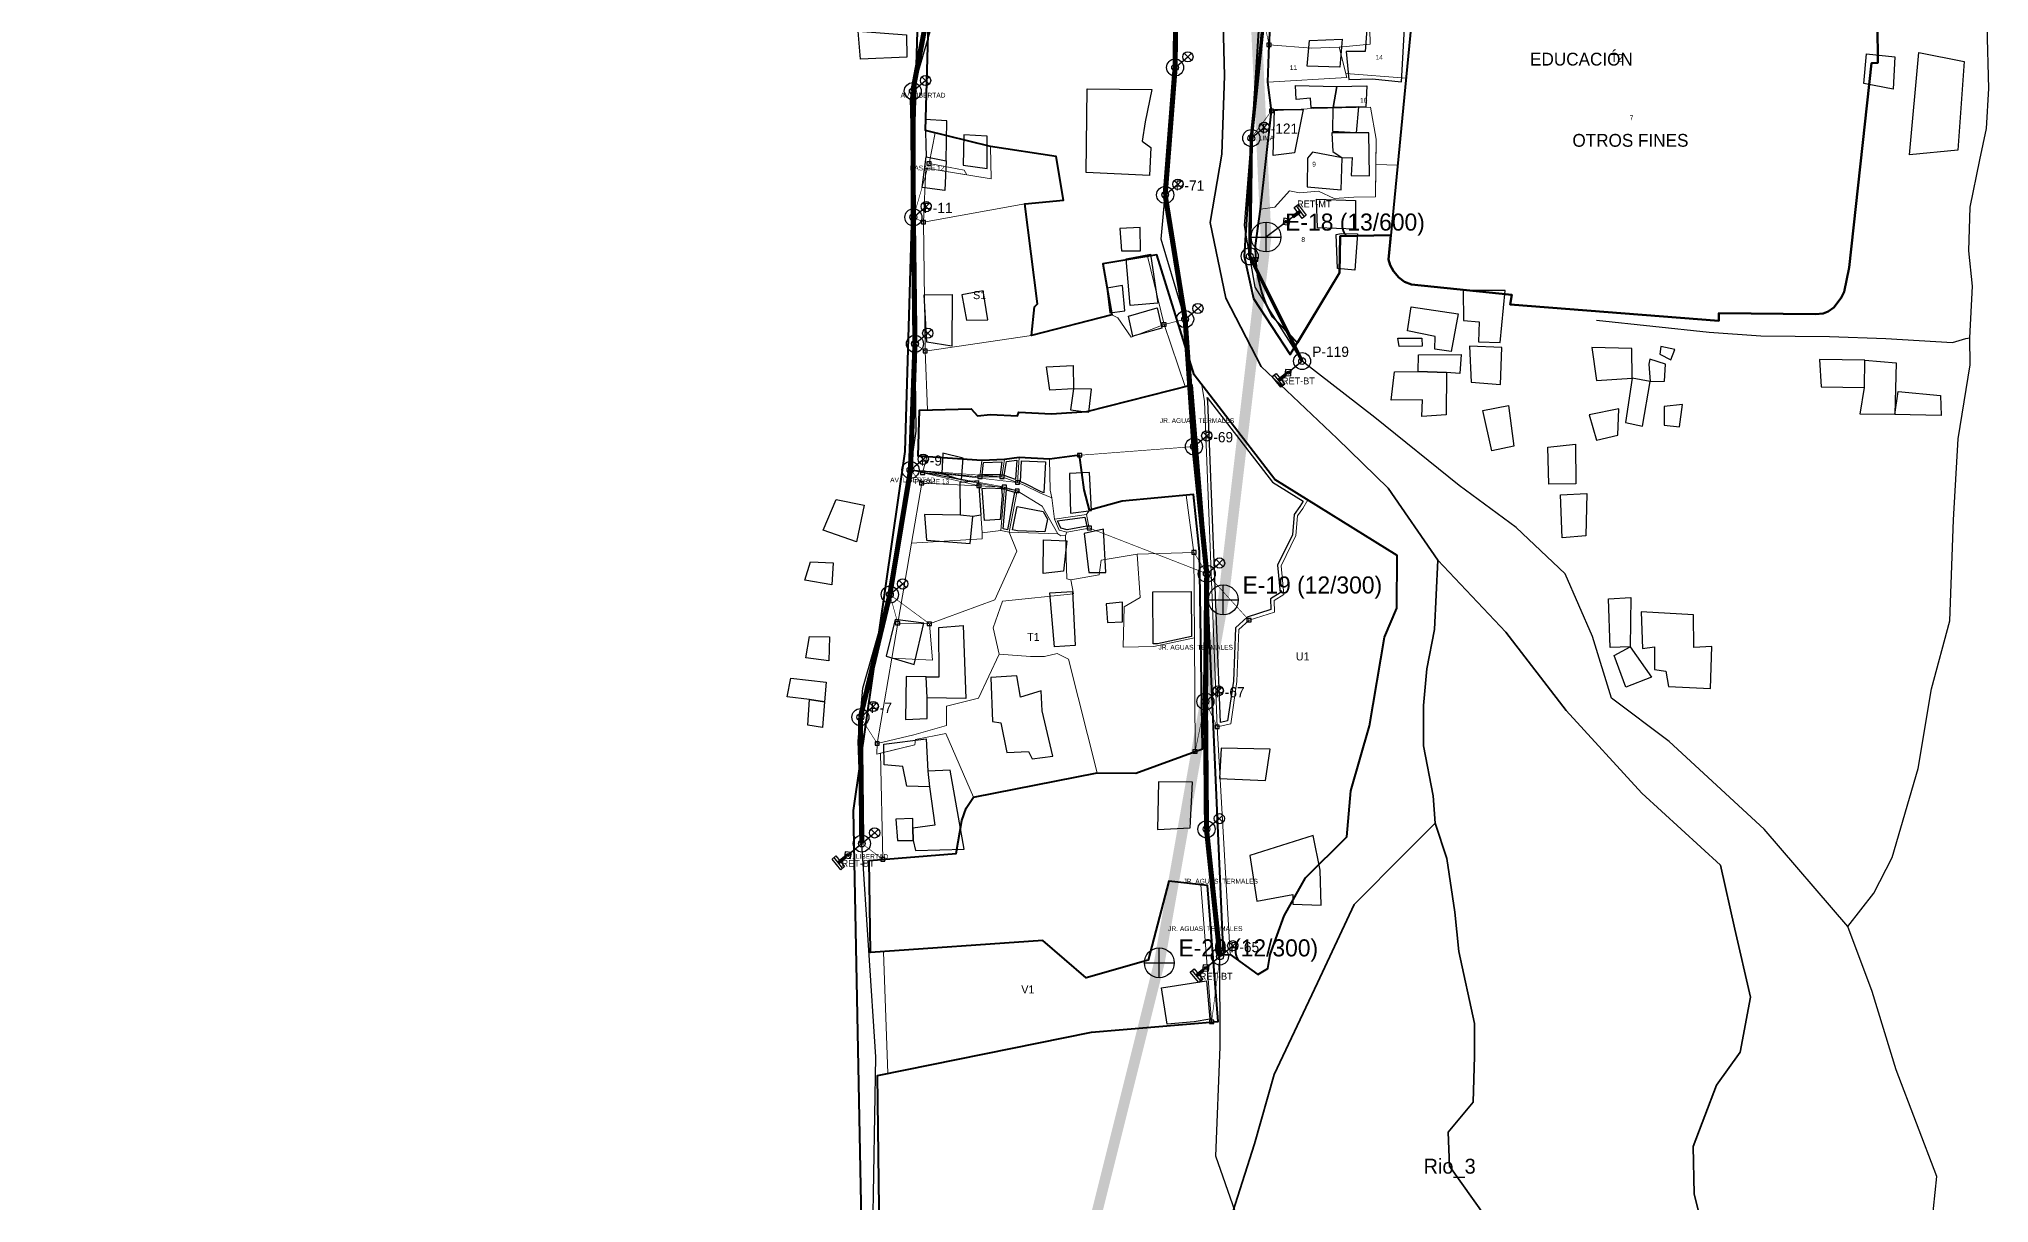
# Model space of a CAD drawing. Header units: metres. Extents: x 425183 to 427629, y 8434421 to 8436790.
# Drawn here: x 425182.5 to 425639.4, y 8435023.7 to 8435296.4 of the extents above; entities that cross this region are included whole.
import ezdxf
from ezdxf.enums import TextEntityAlignment as Align

# ---------------------------------------------------------------- set-up
doc = ezdxf.new("R2010")
doc.units = ezdxf.units.M
for name, color, linetype in [('01_RED_MT_10KV_CONDUCTOR', 1, 'Continuous'), ('02_POSTES_MT_10KV', 1, 'Continuous'), ('04_RETENIDAS_MT_BT', 6, 'Continuous'), ('05_RED_BT_TRONCAL_CAAI', 3, 'Continuous'), ('06_RED_BT_DERIVACION_CAAI', 4, 'Continuous'), ('07_POSTES_BT_CAC', 5, 'Continuous'), ('08_ALUMBRADO_PUBLICO_LED', 30, 'Continuous'), ('08_TOPONIMIA_ROTULOS', 7, 'Continuous'), ('11_ACOMETIDAS_DOMICILIARIAS', 4, 'Continuous'), ('12_CAJAS_PORTAMEDIDOR_LT', 2, 'Continuous')]:
    doc.layers.add(name, color=color, linetype=linetype)
for name, color, linetype, lineweight in [('01_RIOS_Y_CUENCAS', 140, 'Continuous', 35), ('02_CALLES_Y_VIAS', 7, 'Continuous', 25), ('03_MANZANAS_ROTULOS', 6, 'Continuous', 35), ('04_LOTES_PREDIALES', 7, 'Continuous', 15), ('05_HUELLAS_CASAS_USUARIO', 30, 'Continuous', 30), ('06_HUELLAS_CASAS_COMPLEMENTO', 4, 'Continuous', 25), ('07_EQUIPAMIENTOS', 3, 'Continuous', 40)]:
    doc.layers.add(name, color=color, linetype=linetype, lineweight=lineweight)

msp = doc.modelspace()

# ---------------------------------------------------------------- linework, layer by layer
at = {"layer": '01_RED_MT_10KV_CONDUCTOR', "color": 1, "const_width": 2.5}
for points in [[(425465, 8435360), (425470, 8435250)], [(425470, 8435250), (425460, 8435165)], [(425460, 8435165), (425445, 8435080)], [(425445, 8435080), (425425, 8435000)]]:
    msp.add_lwpolyline(points, dxfattribs=at)
at = {"layer": '01_RIOS_Y_CUENCAS'}
for points in [[(425573.11, 8435014.59), (425570.35, 8435025.93), (425570.04, 8435036.97), (425575.56, 8435051.38), (425581.08, 8435059.05), (425583.53, 8435071.92), (425579.85, 8435087.87), (425576.48, 8435102.89), (425558.09, 8435119.75), (425540.3, 8435139.07), (425526.2, 8435157.46), (425510.26, 8435174.32), (425498.61, 8435191.19), (425486.65, 8435202.84), (425468.87, 8435219.7), (425460.59, 8435235.64), (425456.91, 8435253.42), (425459.67, 8435269.37), (425460.28, 8435287.76), (425459.98, 8435300.02)], [(425521.29, 8435020.72), (425513.02, 8435032.37), (425512.71, 8435040.34), (425518.54, 8435047.4), (425518.84, 8435058.13), (425518.84, 8435065.79), (425515.16, 8435082.65), (425514.24, 8435091.85), (425512.4, 8435104.42), (425509.64, 8435112.7), (425509.18, 8435119.14), (425506.89, 8435130.79), (425506.89, 8435140.29), (425507.65, 8435148.88), (425509.49, 8435158.07), (425510.26, 8435174.32)], [(425182.52, 8434848.42), (425201.52, 8434847.81), (425222.99, 8434849.65), (425249.35, 8434855.78), (425269.59, 8434875.4), (425296.57, 8434888.28), (425326, 8434903.61), (425349.3, 8434909.13), (425369.53, 8434912.19), (425380.88, 8434917.4), (425407.24, 8434929.67), (425427.17, 8434938.86), (425436.68, 8434943.46), (425441.89, 8434955.42), (425446.79, 8434970.75), (425449.25, 8434982.4), (425456.61, 8435001.71), (425459.98, 8435014.59), (425467.34, 8435037.59), (425471.93, 8435053.83), (425482.05, 8435075.3), (425490.64, 8435093.69), (425502.59, 8435105.65), (425509.64, 8435112.7)]]:
    msp.add_lwpolyline(points, dxfattribs=at)
at = {"layer": '02_CALLES_Y_VIAS'}
for points in [[(425465.58, 8435013.75), (425458.23, 8435034.7), (425459.28, 8435060.33), (425459.21, 8435081.49), (425455.56, 8435116.01), (425455.85, 8435145.34), (425456.14, 8435173.56), (425453.84, 8435192.49), (425452.29, 8435210.68), (425451.4, 8435229.61), (425445.45, 8435249.46), (425448.53, 8435284.09), (425449.38, 8435311.67)], [(425378.9, 8434711.77), (425383.44, 8434818.9), (425384.1, 8434846.19), (425385.37, 8434860.31), (425386.56, 8434898.55), (425387.59, 8434929.56), (425380.17, 8434977.62), (425377.66, 8435003.05), (425378.62, 8435058), (425375.3, 8435107.93), (425374.48, 8435131.88), (425375.56, 8435144.32), (425383.15, 8435170.7), (425388, 8435204.5), (425387.38, 8435254.72), (425386.74, 8435282.47), (425392.66, 8435302.63)], [(425623.63, 8434996.21), (425627.15, 8435029.93), (425617.65, 8435054.92), (425611.98, 8435073.31), (425606.31, 8435088.49), (425586.68, 8435111.33), (425564.46, 8435131.87), (425550.97, 8435141.99), (425546.52, 8435156.4), (425540.08, 8435171.11), (425528.59, 8435182), (425515.25, 8435191.81), (425495.47, 8435207.75), (425478.46, 8435220.93), (425467.42, 8435238.26), (425464.97, 8435252.67), (425466.96, 8435278.27), (425469.87, 8435304.63)], [(425606.31, 8435088.49), (425612.41, 8435096.35), (425616.7, 8435104.63), (425622.83, 8435125.48), (425625.9, 8435144.18), (425630.19, 8435160.12), (425631.11, 8435183.73), (425632.18, 8435202.74), (425634.94, 8435220.06), (425634.92, 8435226.4), (425635.56, 8435238.46), (425634.64, 8435246.74), (425634.94, 8435257.01), (425637.24, 8435268.04), (425638.78, 8435275.4), (425639.39, 8435284.75), (425638.93, 8435299.47)], [(425547.43, 8435230.51), (425573.8, 8435227.75), (425585.91, 8435226.83), (425602, 8435226.67), (425615.19, 8435226.21), (425630.82, 8435225.29), (425633.97, 8435226.21), (425634.92, 8435226.4)]]:
    msp.add_lwpolyline(points, dxfattribs=at)
at = {"layer": '02_POSTES_MT_10KV', "color": 1}
for p, q in [((425470, 8435246.5), (425470, 8435253.5)), ((425466.5, 8435250), (425473.5, 8435250)), ((425460, 8435161.5), (425460, 8435168.5)), ((425456.5, 8435165), (425463.5, 8435165)), ((425445, 8435076.5), (425445, 8435083.5)), ((425441.5, 8435080), (425448.5, 8435080))]:
    msp.add_line(p, q, dxfattribs=at)
for centre in [(425470, 8435250), (425460, 8435165), (425445, 8435080)]:
    msp.add_circle(centre, 3.5, dxfattribs=at)
at = {"layer": '04_LOTES_PREDIALES'}
for points in [[(425493.63, 8435306.97), (425490.78, 8435307.02), (425486.02, 8435308.38), (425481.99, 8435309.11), (425481.75, 8435309.98), (425475.44, 8435311.28), (425472.63, 8435305.81), (425471.14, 8435301.62), (425470.71, 8435295.03), (425480.63, 8435294.22), (425487.12, 8435294.48), (425494.39, 8435295.15), (425494.39, 8435296.45), (425493.63, 8435306.97)], [(425504.02, 8435299.65), (425494.17, 8435299.44), (425494.39, 8435296.45), (425494.39, 8435295.15), (425487.12, 8435294.48), (425488.71, 8435288.33), (425502.82, 8435287.21), (425504.02, 8435299.65)], [(425487.12, 8435294.48), (425480.63, 8435294.22), (425470.71, 8435295.03), (425470.45, 8435286.28), (425488.97, 8435287.37), (425487.12, 8435294.48)], [(425502.82, 8435287.21), (425488.71, 8435288.33), (425488.97, 8435287.37), (425470.45, 8435286.28), (425471.29, 8435279.54), (425481.03, 8435280.08), (425494.47, 8435280.39), (425495.77, 8435272.95), (425495.7, 8435266.95), (425500.85, 8435266.85), (425502.82, 8435287.21)], [(425495.77, 8435272.95), (425494.47, 8435280.39), (425481.03, 8435280.08), (425471.29, 8435279.54), (425468.73, 8435256.53), (425472.05, 8435257), (425475.51, 8435260.81), (425477.86, 8435260.35), (425482.3, 8435260.72), (425485.98, 8435259.04), (425490.57, 8435259.32), (425495.62, 8435259.4), (425495.77, 8435272.95)], [(425420.82, 8435268.89), (425422.53, 8435258.63), (425413.47, 8435257.78), (425416.49, 8435234.32), (425415.78, 8435233.62), (425415.02, 8435226.97), (425433.91, 8435231.8), (425431.75, 8435243.75), (425442.26, 8435245.48), (425446.1, 8435229.48), (425451.07, 8435214.96), (425428, 8435209.11), (425419.71, 8435208.57), (425412.12, 8435208.95), (425411.77, 8435208.12), (425405.43, 8435208.4), (425402.44, 8435208.11), (425400.92, 8435209.77), (425390.67, 8435209.51), (425390.14, 8435223.3), (425389.75, 8435253.5), (425390.32, 8435266.14), (425399.89, 8435264.57), (425399.31, 8435265.67), (425391.05, 8435267.22), (425392.48, 8435274.38), (425405.44, 8435271.18), (425420.82, 8435268.89)], [(425392.48, 8435274.38), (425391.05, 8435267.22), (425399.31, 8435265.67), (425399.89, 8435264.57), (425405.61, 8435263.63), (425405.44, 8435271.18), (425392.48, 8435274.38)], [(425420.82, 8435268.89), (425405.44, 8435271.18), (425405.61, 8435263.63), (425390.32, 8435266.14), (425389.75, 8435253.5), (425413.47, 8435257.78), (425422.53, 8435258.63), (425420.82, 8435268.89)], [(425467.57, 8435248.01), (425467.62, 8435244.71), (425467.86, 8435242.32), (425468.3, 8435239.86), (425469.04, 8435237.05), (425469.95, 8435234.51), (425471.54, 8435231.28), (425477.34, 8435225.21), (425487.24, 8435241.61), (425487.37, 8435250.16), (425499.27, 8435250.43), (425500.85, 8435266.85), (425495.7, 8435266.95), (425495.62, 8435259.4), (425490.57, 8435259.32), (425485.98, 8435259.04), (425482.3, 8435260.72), (425477.86, 8435260.35), (425475.51, 8435260.81), (425472.05, 8435257), (425468.73, 8435256.53), (425467.57, 8435248.01)], [(425389.75, 8435253.5), (425390.14, 8435223.3), (425415.02, 8435226.97), (425415.78, 8435233.62), (425416.49, 8435234.32), (425413.47, 8435257.78), (425389.75, 8435253.5)], [(425442.26, 8435245.48), (425431.75, 8435243.75), (425433.91, 8435231.8), (425435.32, 8435231.04), (425438.43, 8435226.57), (425446.1, 8435229.48), (425442.26, 8435245.48)], [(425415.02, 8435226.97), (425390.14, 8435223.3), (425390.67, 8435209.51), (425400.92, 8435209.77), (425402.44, 8435208.11), (425405.43, 8435208.4), (425411.77, 8435208.12), (425412.12, 8435208.95), (425419.71, 8435208.57), (425428, 8435209.11), (425451.07, 8435214.96), (425446.1, 8435229.48), (425438.43, 8435226.57), (425435.32, 8435231.04), (425433.91, 8435231.8), (425415.02, 8435226.97)], [(425477.38, 8435184.69), (425478.63, 8435186.44), (425479.77, 8435188.42), (425472.03, 8435193.21), (425455, 8435215.33), (425455.56, 8435211.48), (425458.55, 8435135.29), (425461.72, 8435135.98), (425463.16, 8435145.93), (425463.61, 8435158.07), (425466.02, 8435160.25), (425471.98, 8435162.15), (425471.88, 8435164.85), (425474.14, 8435166.23), (425473.54, 8435173.01), (425476.99, 8435180.06), (425477.38, 8435184.69)], [(425455, 8435215.33), (425472.03, 8435193.21), (425472.03, 8435193.21), (425479.77, 8435188.42), (425500.74, 8435175.43), (425500.74, 8435175.43), (425500.68, 8435163.07), (425497.78, 8435156.26), (425494.25, 8435135.49), (425489.86, 8435120.27), (425488.96, 8435109.5), (425488.96, 8435109.5), (425479.29, 8435099.91), (425474.27, 8435090.98), (425470.94, 8435081.94), (425470.46, 8435078.65), (425468.08, 8435077.3), (425461.58, 8435081.97), (425458.55, 8435135.29), (425455.56, 8435211.48), (425455, 8435215.33)], [(425426.33, 8435198.88), (425427.36, 8435190.75), (425428.63, 8435186.01), (425436.29, 8435188.13), (425451.33, 8435189.53), (425453.11, 8435176.14), (425453.27, 8435156.15), (425453.39, 8435129.5), (425439.47, 8435124.45), (425430.42, 8435124.48), (425401.47, 8435118.83), (425399.74, 8435116.2), (425398.76, 8435113.36), (425397.43, 8435105.63), (425380.23, 8435104.24), (425379.64, 8435129.08), (425378.81, 8435128.88), (425378.9, 8435131.38), (425382.33, 8435151.39), (425383.73, 8435159.57), (425386.94, 8435178.3), (425389.34, 8435192.34), (425402.73, 8435191.75), (425408.72, 8435191.44), (425411.69, 8435190.56), (425417.52, 8435186.96), (425421.24, 8435180.45), (425421.9, 8435180), (425423.05, 8435180.11), (425423.37, 8435180.89), (425421.52, 8435181.34), (425420.45, 8435183.93), (425419.82, 8435188.94), (425417.17, 8435189.97), (425413.33, 8435191.91), (425411.78, 8435192.49), (425408.12, 8435193.83), (425402.97, 8435193.82), (425389.55, 8435194.78), (425390.56, 8435198.5), (425403.38, 8435197.65), (425408.72, 8435197.89), (425412.14, 8435198.33), (425419.24, 8435197.99), (425426.33, 8435198.88)], [(425403.38, 8435197.65), (425390.56, 8435198.5), (425389.55, 8435194.78), (425402.97, 8435193.82), (425403.38, 8435197.65)], [(425408.72, 8435197.89), (425403.38, 8435197.65), (425402.97, 8435193.82), (425408.12, 8435193.83), (425408.72, 8435197.89)], [(425412.14, 8435198.33), (425408.72, 8435197.89), (425408.12, 8435193.83), (425411.78, 8435192.49), (425412.14, 8435198.33)], [(425419.24, 8435197.99), (425412.14, 8435198.33), (425411.78, 8435192.49), (425413.33, 8435191.91), (425417.17, 8435189.97), (425419.82, 8435188.94), (425419.39, 8435190.74), (425419.24, 8435197.99)], [(425426.33, 8435198.88), (425419.24, 8435197.99), (425419.39, 8435190.74), (425419.82, 8435188.94), (425420.45, 8435183.93), (425427.93, 8435184.97), (425428.63, 8435186.01), (425427.36, 8435190.75), (425426.33, 8435198.88)], [(425402.73, 8435191.75), (425389.34, 8435192.34), (425386.94, 8435178.3), (425403.46, 8435179.28), (425403.52, 8435180.73), (425402.73, 8435191.75)], [(425408.72, 8435191.44), (425402.73, 8435191.75), (425403.52, 8435180.73), (425407.89, 8435181.23), (425408.72, 8435191.44)], [(425411.69, 8435190.56), (425408.72, 8435191.44), (425407.89, 8435181.23), (425409.8, 8435180.84), (425411.69, 8435190.56)], [(425417.52, 8435186.96), (425411.69, 8435190.56), (425409.8, 8435180.84), (425421.24, 8435180.45), (425417.52, 8435186.96)], [(425451.33, 8435189.53), (425436.29, 8435188.13), (425428.63, 8435186.01), (425427.93, 8435184.97), (425428.59, 8435181.84), (425423.37, 8435180.89), (425423.05, 8435180.11), (425423.3, 8435169.96), (425424.28, 8435169.73), (425430.93, 8435170.87), (425431.38, 8435174.29), (425439.82, 8435175.69), (425453.11, 8435176.14), (425451.33, 8435189.53)], [(425497.78, 8435156.26), (425500.68, 8435163.07), (425500.74, 8435175.43), (425479.77, 8435188.42), (425478.63, 8435186.44), (425477.38, 8435184.69), (425476.99, 8435180.06), (425473.54, 8435173.01), (425474.14, 8435166.23), (425471.88, 8435164.85), (425471.98, 8435162.15), (425466.02, 8435160.25), (425463.61, 8435158.07), (425463.16, 8435145.93), (425461.72, 8435135.98), (425458.55, 8435135.29), (425461.58, 8435081.97), (425468.08, 8435077.3), (425470.46, 8435078.65), (425470.94, 8435081.94), (425474.27, 8435090.98), (425479.29, 8435099.91), (425488.96, 8435109.5), (425489.86, 8435120.27), (425494.25, 8435135.49), (425497.78, 8435156.26)], [(425427.93, 8435184.97), (425420.45, 8435183.93), (425421.52, 8435181.34), (425423.37, 8435180.89), (425428.59, 8435181.84), (425427.93, 8435184.97)], [(425378.9, 8435131.38), (425387.52, 8435133.39), (425395.11, 8435135.58), (425395.14, 8435140.08), (425402.6, 8435141.96), (425407.45, 8435152.28), (425406.1, 8435158.44), (425408.23, 8435164.68), (425424.93, 8435166.45), (425424.28, 8435169.73), (425423.3, 8435169.96), (425423.05, 8435180.11), (425421.9, 8435180), (425421.24, 8435180.45), (425409.8, 8435180.84), (425411.62, 8435176.39), (425406.5, 8435164.99), (425391.13, 8435159.42), (425391.86, 8435150.85), (425382.33, 8435151.39), (425378.9, 8435131.38)], [(425383.73, 8435159.57), (425391.13, 8435159.42), (425406.5, 8435164.99), (425411.62, 8435176.39), (425409.8, 8435180.84), (425407.89, 8435181.23), (425403.52, 8435180.73), (425403.46, 8435179.28), (425386.94, 8435178.3), (425383.73, 8435159.57)], [(425436.74, 8435163.38), (425440.5, 8435165.57), (425439.82, 8435175.69), (425431.38, 8435174.29), (425430.93, 8435170.87), (425424.28, 8435169.73), (425424.93, 8435166.45), (425408.23, 8435164.68), (425406.1, 8435158.44), (425407.45, 8435152.28), (425414.83, 8435151.74), (425418.08, 8435151.74), (425421.04, 8435152.46), (425423.71, 8435151.09), (425430.42, 8435124.48), (425439.47, 8435124.45), (425453.39, 8435129.5), (425453.27, 8435156.15), (425443.69, 8435154.11), (425436.54, 8435153.93), (425436.74, 8435163.38)], [(425453.11, 8435176.14), (425439.82, 8435175.69), (425440.5, 8435165.57), (425436.74, 8435163.38), (425436.54, 8435153.93), (425443.69, 8435154.11), (425453.27, 8435156.15), (425453.11, 8435176.14)], [(425382.33, 8435151.39), (425391.86, 8435150.85), (425391.13, 8435159.42), (425383.73, 8435159.57), (425382.33, 8435151.39)], [(425423.71, 8435151.09), (425421.04, 8435152.46), (425418.08, 8435151.74), (425414.83, 8435151.74), (425407.45, 8435152.28), (425402.6, 8435141.96), (425395.14, 8435140.08), (425395.11, 8435135.58), (425387.52, 8435133.39), (425378.9, 8435131.38), (425378.81, 8435128.88), (425387.76, 8435131.04), (425387.87, 8435132.33), (425395, 8435133.68), (425401.47, 8435118.83), (425430.42, 8435124.48), (425423.71, 8435151.09)], [(425401.47, 8435118.83), (425395, 8435133.68), (425387.87, 8435132.33), (425387.76, 8435131.04), (425379.64, 8435129.08), (425380.23, 8435104.24), (425397.43, 8435105.63), (425398.76, 8435113.36), (425399.74, 8435116.2), (425401.47, 8435118.83)], [(425454.72, 8435098.3), (425447.22, 8435099.14), (425442.42, 8435080.65), (425427.86, 8435076.47), (425417.68, 8435085.25), (425380.37, 8435082.6), (425381.43, 8435054.07), (425429.1, 8435063.77), (425457.25, 8435066.15), (425454.72, 8435098.3)], [(425454.72, 8435098.3), (425457.25, 8435066.15), (425429.1, 8435063.77), (425381.43, 8435054.07), (425380.37, 8435082.6), (425417.68, 8435085.25), (425427.86, 8435076.47), (425442.42, 8435080.65), (425447.22, 8435099.14), (425454.72, 8435098.3)]]:
    msp.add_lwpolyline(points, close=True, dxfattribs=at)
at = {"layer": '04_RETENIDAS_MT_BT', "color": 7}
for p, q in [((425477.04, 8435257.28), (425478.96, 8435254.72)), ((425473.97, 8435215.19), (425471.95, 8435217.67)), ((425370.81, 8435102.19), (425368.79, 8435104.67)), ((425454.72, 8435075.75), (425452.7, 8435078.23))]:
    msp.add_line(p, q, dxfattribs=at)
at = {"layer": '04_RETENIDAS_MT_BT', "color": 6, "const_width": 0.35}
for points in [[(425470, 8435250), (425478, 8435256)], [(425478.46, 8435220.93), (425472.96, 8435216.43)], [(425375.3, 8435107.93), (425369.8, 8435103.43)], [(425459.21, 8435081.49), (425453.71, 8435076.99)]]:
    msp.add_lwpolyline(points, dxfattribs=at)
at = {"layer": '04_RETENIDAS_MT_BT', "color": 2, "const_width": 0.85}
for points in [[(425476.24, 8435254.68), (425478, 8435256)], [(425474.66, 8435217.82), (425472.96, 8435216.43)], [(425371.5, 8435104.82), (425369.8, 8435103.43)], [(425455.41, 8435078.38), (425453.71, 8435076.99)]]:
    msp.add_lwpolyline(points, dxfattribs=at)
at = {"layer": '04_RETENIDAS_MT_BT', "color": 6}
for points in [[(425477.52, 8435257.64), (425479.44, 8435255.08), (425478.48, 8435254.36), (425476.56, 8435256.92), (425477.52, 8435257.64)], [(425473.51, 8435214.81), (425471.48, 8435217.29), (425472.41, 8435218.05), (425474.44, 8435215.57), (425473.51, 8435214.81)], [(425370.35, 8435101.81), (425368.32, 8435104.29), (425369.25, 8435105.05), (425371.28, 8435102.57), (425370.35, 8435101.81)], [(425454.26, 8435075.37), (425452.23, 8435077.85), (425453.16, 8435078.61), (425455.19, 8435076.13), (425454.26, 8435075.37)]]:
    msp.add_lwpolyline(points, dxfattribs=at)
at = {"layer": '04_RETENIDAS_MT_BT', "color": 2}
for points in [[(425475.6, 8435254.2), (425474.2, 8435254.4), (425474, 8435253), (425475.4, 8435252.8), (425475.6, 8435254.2)], [(425474.39, 8435217.6), (425475.79, 8435217.46), (425475.93, 8435218.86), (425474.53, 8435219), (425474.39, 8435217.6)], [(425371.23, 8435104.6), (425372.63, 8435104.46), (425372.77, 8435105.86), (425371.37, 8435106), (425371.23, 8435104.6)], [(425455.14, 8435078.16), (425456.54, 8435078.02), (425456.68, 8435079.42), (425455.28, 8435079.56), (425455.14, 8435078.16)]]:
    msp.add_lwpolyline(points, dxfattribs=at)
for centre in [(425474.8, 8435253.6), (425475.16, 8435218.23), (425372, 8435105.23), (425455.91, 8435078.79)]:
    msp.add_circle(centre, 0.35, dxfattribs=at)
at = {"layer": '05_HUELLAS_CASAS_USUARIO'}
for points in [[(425374.44, 8435298.23), (425385.74, 8435297.34), (425385.81, 8435292.1), (425375.02, 8435291.65), (425374.44, 8435298.23)], [(425480.15, 8435296.04), (425487.81, 8435296.34), (425487.27, 8435289.75), (425479.61, 8435290.01), (425480.15, 8435296.04)], [(425488.75, 8435293.47), (425489.43, 8435286.88), (425494.85, 8435287.08), (425501.76, 8435286.36), (425502.47, 8435298.89), (425493.69, 8435299.79), (425493.24, 8435293.48), (425488.75, 8435293.47)], [(425610.71, 8435292.9), (425617.34, 8435292.17), (425616.9, 8435284.65), (425610.07, 8435285.93), (425610.71, 8435292.9)], [(425622.94, 8435293.21), (425633.6, 8435291.11), (425632.07, 8435270.31), (425620.77, 8435269.26), (425622.94, 8435293.21)], [(425442.72, 8435264.39), (425427.86, 8435265.09), (425428.09, 8435284.68), (425443.22, 8435284.54), (425441.65, 8435277.01), (425441.01, 8435272.46), (425442.98, 8435270.98), (425442.72, 8435264.39)], [(425476.94, 8435285.5), (425486.56, 8435285.25), (425485.71, 8435280.35), (425480.6, 8435280.26), (425480.45, 8435282.54), (425477.04, 8435282.2), (425476.94, 8435285.5)], [(425486.56, 8435285.25), (425493.61, 8435285.41), (425493.39, 8435280.44), (425491.67, 8435280.48), (425485.71, 8435280.35), (425486.56, 8435285.25)], [(425471.96, 8435279.84), (425478.68, 8435279.86), (425476.66, 8435269.74), (425471.71, 8435269.07), (425471.96, 8435279.84)], [(425485.66, 8435274.68), (425485.71, 8435280.35), (425491.67, 8435280.48), (425491.15, 8435274.42), (425485.66, 8435274.68)], [(425390.15, 8435277.49), (425390.36, 8435268.76), (425395.03, 8435267.85), (425395.19, 8435277.22), (425390.15, 8435277.49)], [(425399.17, 8435273.94), (425399.05, 8435266.79), (425404.66, 8435266.02), (425404.64, 8435273.63), (425399.17, 8435273.94)], [(425487.87, 8435268.56), (425490.21, 8435268.62), (425489.94, 8435264.44), (425494.24, 8435264.31), (425494.11, 8435274.38), (425491.15, 8435274.42), (425485.42, 8435274.4), (425485.67, 8435270), (425487.87, 8435268.56)], [(425395.03, 8435267.85), (425394.73, 8435260.89), (425389.45, 8435261.57), (425390.36, 8435268.76), (425395.03, 8435267.85)], [(425479.74, 8435268.45), (425479.67, 8435261.76), (425487.61, 8435261.04), (425487.87, 8435268.56), (425480.86, 8435269.84), (425479.74, 8435268.45)], [(425481.83, 8435258.85), (425490.94, 8435258.59), (425490.96, 8435251.82), (425482.03, 8435252.16), (425481.83, 8435258.85)], [(425435.75, 8435252.03), (425436.14, 8435246.74), (425440.62, 8435246.75), (425440.51, 8435252.23), (425435.75, 8435252.03)], [(425487.6, 8435250.79), (425491.47, 8435250.71), (425490.84, 8435242.26), (425486.78, 8435242.62), (425486.43, 8435250.55), (425487.6, 8435250.79)], [(425437.26, 8435244.88), (425442.96, 8435246.01), (425444.67, 8435234.51), (425438.14, 8435233.93), (425437.26, 8435244.88)], [(425389.94, 8435236.48), (425396.48, 8435236.55), (425396.37, 8435224.43), (425390.53, 8435225.35), (425389.94, 8435236.48)], [(425398.72, 8435236.46), (425399.86, 8435230.52), (425404.86, 8435230.63), (425403.72, 8435237.36), (425398.72, 8435236.46)], [(425432.71, 8435238), (425433.38, 8435232.25), (425436.93, 8435232.72), (425436.35, 8435238.66), (425432.71, 8435238)], [(425516.22, 8435237.46), (425516.24, 8435230.45), (425519.93, 8435230.14), (425519.8, 8435225.45), (425524.85, 8435225.28), (425526.03, 8435237.44), (425516.22, 8435237.46)], [(425437.77, 8435231.43), (425444.49, 8435233.39), (425445.63, 8435228.66), (425438.81, 8435226.79), (425437.77, 8435231.43)], [(425503.99, 8435233.66), (425515.02, 8435231.98), (425513.37, 8435223.2), (425509.58, 8435223.75), (425509.67, 8435226.72), (425503.12, 8435228), (425503.99, 8435233.66)], [(425500.89, 8435226.32), (425506.49, 8435226.29), (425506.59, 8435224.43), (425501.22, 8435224.33), (425500.89, 8435226.32)], [(425517.71, 8435224.42), (425518.06, 8435216.02), (425524.97, 8435215.44), (425525.27, 8435224.12), (425517.71, 8435224.42)], [(425546.36, 8435224.16), (425547.41, 8435216.36), (425555.82, 8435216.94), (425555.7, 8435223.91), (425546.36, 8435224.16)], [(425562.25, 8435222.53), (425564.87, 8435221.24), (425565.79, 8435223.66), (425562.52, 8435224.39), (425562.25, 8435222.53)], [(425418.56, 8435219.63), (425424.82, 8435219.92), (425424.93, 8435214.45), (425419.33, 8435214.15), (425418.56, 8435219.63)], [(425500.12, 8435218.4), (425505.65, 8435218.47), (425512.26, 8435218.26), (425512.2, 8435208.32), (425506.5, 8435207.93), (425506.67, 8435211.83), (425499.29, 8435211.81), (425500.12, 8435218.4)], [(425505.65, 8435218.47), (425505.73, 8435222.41), (425515.75, 8435222.47), (425515.39, 8435218.03), (425512.26, 8435218.26), (425505.65, 8435218.47)], [(425559.73, 8435220.2), (425560.02, 8435216.12), (425563.39, 8435216.22), (425563.56, 8435220.22), (425559.91, 8435221.41), (425559.73, 8435220.2)], [(425599.71, 8435221.34), (425600.1, 8435214.94), (425610.19, 8435214.78), (425610.26, 8435221.19), (425599.71, 8435221.34)], [(425610.26, 8435221.19), (425617.65, 8435220.56), (425617.31, 8435208.4), (425609.18, 8435208.47), (425610.19, 8435214.78), (425610.26, 8435221.19)], [(425424.93, 8435214.45), (425424.2, 8435209.53), (425428.5, 8435208.98), (425429.13, 8435214.37), (425424.93, 8435214.45)], [(425555.82, 8435216.94), (425554.26, 8435206.54), (425558.19, 8435205.72), (425560.02, 8435216.12), (425555.82, 8435216.94)], [(425618.09, 8435213.79), (425628.04, 8435212.84), (425628.19, 8435208.2), (425617.31, 8435208.4), (425618.09, 8435213.79)], [(425520.79, 8435209.37), (425526.85, 8435210.5), (425528.1, 8435201.04), (425522.87, 8435199.91), (425520.79, 8435209.37)], [(425545.75, 8435208.38), (425547.45, 8435202.44), (425552.4, 8435203.57), (425552.66, 8435209.79), (425545.75, 8435208.38)], [(425563.31, 8435210.28), (425563.32, 8435205.92), (425566.87, 8435205.56), (425567.6, 8435210.76), (425563.31, 8435210.28)], [(425536.25, 8435192.15), (425536.04, 8435200.78), (425542.48, 8435201.45), (425542.6, 8435192.17), (425536.25, 8435192.15)], [(425394.25, 8435199.37), (425394.08, 8435194.58), (425398.66, 8435193.11), (425399.02, 8435198.17), (425394.25, 8435199.37)], [(425398.41, 8435184.85), (425398.34, 8435192.6), (425402.63, 8435192.94), (425403.22, 8435184.82), (425401.28, 8435184.51), (425398.41, 8435184.85)], [(425423.96, 8435194.58), (425424.17, 8435185.3), (425429.12, 8435185.96), (425428.63, 8435194.87), (425423.96, 8435194.58)], [(425369.32, 8435188.52), (425375.82, 8435187.2), (425374.02, 8435178.61), (425366.21, 8435181.37), (425369.32, 8435188.52)], [(425538.97, 8435189.65), (425545.13, 8435189.95), (425544.97, 8435180.01), (425539.37, 8435179.53), (425538.97, 8435189.65)], [(425390.02, 8435184.99), (425390.46, 8435178.96), (425400.69, 8435178.2), (425401.28, 8435184.51), (425398.41, 8435184.85), (425390.02, 8435184.99)], [(425417.84, 8435179.06), (425423.35, 8435178.8), (425422.53, 8435171.74), (425417.77, 8435171.17), (425417.84, 8435179.06)], [(425427.36, 8435180.57), (425428.51, 8435171.39), (425432.44, 8435171.4), (425431.94, 8435181.61), (425427.36, 8435180.57)], [(425368.31, 8435168.56), (425361.95, 8435169.66), (425363.25, 8435173.93), (425368.57, 8435173.67), (425368.31, 8435168.56)], [(425419.37, 8435166.63), (425424.7, 8435167.01), (425425.29, 8435154.3), (425420.44, 8435154.01), (425419.37, 8435166.63)], [(425432.55, 8435164.07), (425432.84, 8435159.7), (425436.39, 8435159.9), (425436.38, 8435164.45), (425432.55, 8435164.07)], [(425555.32, 8435154.05), (425550.65, 8435153.86), (425550.25, 8435165.27), (425555.48, 8435165.57), (425555.32, 8435154.05)], [(425383.11, 8435160.42), (425381.04, 8435151.82), (425387.58, 8435149.89), (425389.84, 8435159.55), (425383.11, 8435160.42)], [(425390.37, 8435146.97), (425393.41, 8435147.02), (425393.33, 8435158.53), (425399.07, 8435158.97), (425399.68, 8435141.89), (425390.6, 8435142.05), (425390.37, 8435146.97)], [(425557.92, 8435162.23), (425558.22, 8435153.6), (425561.02, 8435153.98), (425561.04, 8435148.69), (425563.66, 8435148.32), (425564.32, 8435144.71), (425574.13, 8435144.27), (425574.47, 8435154.11), (425570.27, 8435153.82), (425570.16, 8435161.52), (425557.92, 8435162.23)], [(425367.57, 8435150.73), (425362.2, 8435151.41), (425363.07, 8435156.47), (425367.74, 8435156.34), (425367.57, 8435150.73)], [(425551.59, 8435152), (425555.32, 8435154.05), (425560.3, 8435146.92), (425554.33, 8435144.58), (425551.59, 8435152)], [(425363.07, 8435141.66), (425357.83, 8435142.3), (425358.66, 8435146.71), (425366.93, 8435145.71), (425366.52, 8435141.12), (425363.07, 8435141.66)], [(425385.55, 8435137.02), (425390.59, 8435137.22), (425390.6, 8435142.05), (425390.37, 8435146.97), (425385.7, 8435147.05), (425385.55, 8435137.02)], [(425405.51, 8435146.81), (425405.92, 8435136.51), (425407.88, 8435136.24), (425409.3, 8435129.28), (425414.34, 8435129.48), (425415.19, 8435127.81), (425420.05, 8435128.38), (425417.59, 8435139.05), (425417.29, 8435143.69), (425412.44, 8435142.19), (425411.58, 8435147.2), (425405.51, 8435146.81)], [(425366.07, 8435135.08), (425362.62, 8435135.63), (425363.07, 8435141.66), (425366.52, 8435141.12), (425366.07, 8435135.08)], [(425391.17, 8435121.23), (425391.17, 8435121.23), (425385.87, 8435121.4), (425384.92, 8435126), (425380.53, 8435126.35), (425380.42, 8435131.18), (425390.37, 8435132.46), (425390.74, 8435124.9), (425391.17, 8435121.23)], [(425459.46, 8435130.26), (425459.11, 8435123.21), (425469.85, 8435122.68), (425470.95, 8435130.02), (425459.46, 8435130.26)], [(425387.23, 8435111.52), (425387.31, 8435108.67), (425387.9, 8435106.33), (425399.3, 8435106.64), (425395.97, 8435125.1), (425390.74, 8435124.9), (425391.17, 8435121.23), (425392.39, 8435112.23), (425387.23, 8435111.52)], [(425444.82, 8435122.42), (425444.57, 8435111.19), (425452.23, 8435111.59), (425452.76, 8435122.35), (425444.82, 8435122.42)], [(425387.23, 8435111.52), (425387.27, 8435113.77), (425383.28, 8435113.64), (425383.69, 8435108.63), (425387.31, 8435108.67), (425387.23, 8435111.52)], [(425466.17, 8435105.13), (425467.88, 8435094.46), (425476.28, 8435095.97), (425476.29, 8435093.74), (425482.92, 8435093.48), (425482.71, 8435101.74), (425481.01, 8435109.81), (425466.17, 8435105.13)]]:
    msp.add_lwpolyline(points, close=True, dxfattribs=at)
at = {"layer": '05_RED_BT_TRONCAL_CAAI', "color": 3, "const_width": 1.2}
for points in [[(425448.7, 8435289.7), (425449.03, 8435319.63)], [(425387.24, 8435284.16), (425392.72, 8435313.01)], [(425446.37, 8435259.85), (425448.7, 8435289.7)], [(425387.38, 8435254.61), (425387.24, 8435284.16)], [(425451.05, 8435230.76), (425446.37, 8435259.85)], [(425387.75, 8435224.98), (425387.38, 8435254.61)], [(425453.12, 8435200.92), (425451.05, 8435230.76)], [(425386.7, 8435195.44), (425387.75, 8435224.98)], [(425456.12, 8435171.14), (425453.12, 8435200.92)], [(425381.87, 8435166.24), (425386.7, 8435195.44)], [(425455.81, 8435141.19), (425456.12, 8435171.14)], [(425374.97, 8435137.53), (425381.87, 8435166.24)], [(425456.06, 8435111.27), (425455.81, 8435141.19)], [(425375.3, 8435107.93), (425374.97, 8435137.53)], [(425459.21, 8435081.49), (425456.06, 8435111.27)]]:
    msp.add_lwpolyline(points, dxfattribs=at)
at = {"layer": '06_HUELLAS_CASAS_COMPLEMENTO'}
for points in [[(425476.6, 8435184.98), (425476.21, 8435180.28), (425472.73, 8435173.16), (425473.3, 8435166.66), (425471.06, 8435165.28), (425471.16, 8435162.72), (425465.61, 8435160.96), (425462.83, 8435158.43), (425462.36, 8435146), (425461.01, 8435136.64), (425459.31, 8435136.27), (425456.36, 8435211.55), (425456.24, 8435212.41), (425471.49, 8435192.61), (425478.69, 8435188.15), (425477.96, 8435186.87), (425476.6, 8435184.98)], [(425408.14, 8435197.36), (425407.69, 8435194.33), (425403.53, 8435194.32), (425403.83, 8435197.17), (425408.14, 8435197.36)], [(425411.61, 8435197.75), (425411.32, 8435193.19), (425408.67, 8435194.16), (425409.16, 8435197.44), (425411.61, 8435197.75)], [(425417.33, 8435190.34), (425413.49, 8435192.28), (425412.49, 8435192.65), (425412.73, 8435197.6), (425418.3, 8435197.33), (425417.95, 8435190.1), (425417.33, 8435190.34)], [(425407.7, 8435183.86), (425404.01, 8435183.6), (425403.48, 8435191.11), (425405.16, 8435191.23), (425408.04, 8435191.08), (425408.16, 8435189.48), (425407.7, 8435183.86)], [(425411.11, 8435190.21), (425409.41, 8435181.43), (425408.42, 8435181.63), (425409.17, 8435190.79), (425411.11, 8435190.21)], [(425418.79, 8435183.94), (425418.21, 8435180.95), (425411.75, 8435181.17), (425410.62, 8435181.39), (425411.69, 8435186.87), (425417.79, 8435185.68), (425418.79, 8435183.94)], [(425427.54, 8435184.41), (425427.99, 8435182.24), (425423.39, 8435181.41), (425421.89, 8435181.77), (425421.16, 8435183.52), (425427.54, 8435184.41)], [(425444.54, 8435154.7), (425443.56, 8435154.69), (425443.46, 8435166.88), (425452.48, 8435166.95), (425452.57, 8435156.41), (425444.54, 8435154.7)], [(425456.8, 8435066.79), (425453.14, 8435066.2), (425446.87, 8435065.67), (425445.52, 8435074.13), (425456.09, 8435075.82), (425456.8, 8435066.79)], [(425456.8, 8435066.79), (425453.14, 8435066.2), (425446.87, 8435065.67), (425445.52, 8435074.13), (425456.09, 8435075.82), (425456.8, 8435066.79)]]:
    msp.add_lwpolyline(points, close=True, dxfattribs=at)
at = {"layer": '06_RED_BT_DERIVACION_CAAI', "color": 4, "const_width": 0.8}
for points in [[(425466.56, 8435273.18), (425469.46, 8435300.9)], [(425466.19, 8435245.48), (425466.56, 8435273.18)], [(425478.46, 8435220.93), (425466.19, 8435245.48)]]:
    msp.add_lwpolyline(points, dxfattribs=at)
at = {"layer": '07_EQUIPAMIENTOS'}
for points in [[(425389.24, 8435330.12), (425385.34, 8435199.77), (425373.24, 8435115.65), (425375.48, 8435003.74)], [(425379.59, 8435003.97), (425379, 8435053.58), (425429.1, 8435063.77), (425458.82, 8435066.28), (425456.29, 8435098.12), (425447.22, 8435099.14), (425442.42, 8435080.65), (425427.86, 8435076.47), (425417.68, 8435085.25), (425377.34, 8435082.39), (425377.04, 8435103.98), (425397.43, 8435105.63), (425398.76, 8435113.36), (425399.74, 8435116.2), (425401.47, 8435118.83), (425430.42, 8435124.48), (425439.47, 8435124.45), (425455.12, 8435130.12), (425454.42, 8435176.32), (425452.99, 8435189.68), (425436.29, 8435188.13), (425428.63, 8435186.01), (425427.36, 8435190.75), (425426.33, 8435198.88), (425419.24, 8435197.99), (425412.14, 8435198.33), (425408.72, 8435197.89), (425403.38, 8435197.65), (425388.51, 8435198.64), (425388.79, 8435209.47), (425400.92, 8435209.77), (425402.44, 8435208.11), (425405.43, 8435208.4), (425411.77, 8435208.12), (425412.12, 8435208.95), (425419.71, 8435208.57), (425428, 8435209.11), (425452.6, 8435215.35), (425455.83, 8435176.2), (425459.99, 8435081.87), (425461.58, 8435081.97), (425468.08, 8435077.3), (425470.46, 8435078.65), (425470.94, 8435081.94), (425474.27, 8435090.98), (425479.29, 8435099.91), (425488.96, 8435109.5), (425489.86, 8435120.27), (425494.25, 8435135.49), (425497.78, 8435156.26), (425500.68, 8435163.07), (425500.74, 8435175.43), (425472.03, 8435193.21), (425453.17, 8435217.71), (425444.45, 8435245.84), (425431.75, 8435243.75), (425433.91, 8435231.8), (425415.02, 8435226.97), (425415.78, 8435233.62), (425416.49, 8435234.32), (425413.47, 8435257.78), (425422.53, 8435258.63), (425420.82, 8435268.89), (425405.44, 8435271.18), (425390.24, 8435274.93), (425391.2, 8435311.62)], [(425468.5, 8435302.04), (425464.87, 8435245.48), (425467.05, 8435235.63), (425475.68, 8435222.46), (425487.24, 8435241.61), (425487.37, 8435250.16), (425499.27, 8435250.43), (425498.72, 8435244.76), (425499.12, 8435243.37), (425499.87, 8435242.01), (425501.08, 8435240.48), (425502.41, 8435239.5), (425504.11, 8435238.91), (425527.58, 8435236.45), (425527.23, 8435234.23), (425576.08, 8435230.4), (425576.12, 8435232.2), (425598.77, 8435231.96), (425600.56, 8435232.11), (425601.73, 8435232.55), (425603.07, 8435233.5), (425604.78, 8435235.79), (425605.44, 8435237.19), (425606.64, 8435242.87), (425611.83, 8435290.74), (425613.33, 8435290.77), (425613.29, 8435299.87)], [(425613.29, 8435299.87), (425613.33, 8435290.77), (425611.83, 8435290.74), (425606.64, 8435242.87), (425605.44, 8435237.19), (425604.78, 8435235.79), (425603.07, 8435233.5), (425601.73, 8435232.55), (425600.56, 8435232.11), (425598.77, 8435231.96), (425576.12, 8435232.2), (425576.08, 8435230.4), (425527.23, 8435234.23), (425527.58, 8435236.45), (425504.11, 8435238.91), (425502.41, 8435239.5), (425501.08, 8435240.48), (425499.87, 8435242.01), (425499.12, 8435243.37), (425498.72, 8435244.76), (425499.27, 8435250.43), (425487.37, 8435250.16), (425487.24, 8435241.61), (425477.34, 8435225.21), (425471.54, 8435231.28), (425469.95, 8435234.51), (425469.04, 8435237.05), (425468.3, 8435239.86), (425467.86, 8435242.32), (425467.62, 8435244.71), (425467.57, 8435248.01), (425468.73, 8435256.53), (425471.29, 8435279.54), (425470.45, 8435286.28), (425470.71, 8435295.03), (425471.14, 8435301.62)], [(425504.02, 8435299.65), (425498.72, 8435244.76), (425499.12, 8435243.37), (425499.87, 8435242.01), (425501.08, 8435240.48), (425502.41, 8435239.5), (425504.11, 8435238.91), (425527.58, 8435236.45), (425527.23, 8435234.23), (425576.08, 8435230.4), (425576.12, 8435232.2), (425598.77, 8435231.96), (425600.56, 8435232.11), (425601.73, 8435232.55), (425603.07, 8435233.5), (425604.78, 8435235.79), (425605.44, 8435237.19), (425606.64, 8435242.87), (425611.83, 8435290.74), (425613.33, 8435290.77), (425613.29, 8435299.87)]]:
    msp.add_lwpolyline(points, dxfattribs=at)
at = {"layer": '07_POSTES_BT_CAC', "color": 5}
for centre, radius in [((425448.7, 8435289.7), 2), ((425448.7, 8435289.7), 0.8), ((425387.24, 8435284.16), 2), ((425387.24, 8435284.16), 0.8), ((425466.56, 8435273.18), 2), ((425466.56, 8435273.18), 0.8), ((425446.37, 8435259.85), 2), ((425446.37, 8435259.85), 0.8), ((425387.38, 8435254.61), 2), ((425387.38, 8435254.61), 0.8), ((425466.19, 8435245.48), 2), ((425466.19, 8435245.48), 0.8), ((425451.05, 8435230.76), 2), ((425451.05, 8435230.76), 0.8), ((425387.75, 8435224.98), 2), ((425387.75, 8435224.98), 0.8), ((425478.46, 8435220.93), 2), ((425478.46, 8435220.93), 0.8), ((425453.12, 8435200.92), 2), ((425453.12, 8435200.92), 0.8), ((425386.7, 8435195.44), 2), ((425386.7, 8435195.44), 0.8), ((425456.12, 8435171.14), 2), ((425381.87, 8435166.24), 2), ((425456.12, 8435171.14), 0.8), ((425381.87, 8435166.24), 0.8), ((425455.81, 8435141.19), 2), ((425455.81, 8435141.19), 0.8), ((425374.97, 8435137.53), 2), ((425374.97, 8435137.53), 0.8), ((425456.06, 8435111.27), 2), ((425375.3, 8435107.93), 2), ((425375.3, 8435107.93), 0.8), ((425456.06, 8435111.27), 0.8), ((425459.21, 8435081.49), 2), ((425459.21, 8435081.49), 0.8)]:
    msp.add_circle(centre, radius, dxfattribs=at)
at = {"layer": '08_ALUMBRADO_PUBLICO_LED', "color": 30}
for p, q in [((425448.7, 8435289.7), (425451.7, 8435292.2)), ((425450.9, 8435291.4), (425452.5, 8435293)), ((425450.9, 8435293), (425452.5, 8435291.4)), ((425389.44, 8435285.86), (425391.04, 8435287.46)), ((425389.44, 8435287.46), (425391.04, 8435285.86)), ((425387.24, 8435284.16), (425390.24, 8435286.66)), ((425466.56, 8435273.18), (425469.56, 8435275.68)), ((425468.76, 8435274.88), (425470.36, 8435276.48)), ((425468.76, 8435276.48), (425470.36, 8435274.88)), ((425446.37, 8435259.85), (425449.37, 8435262.35)), ((425448.57, 8435261.55), (425450.17, 8435263.15)), ((425448.57, 8435263.15), (425450.17, 8435261.55)), ((425387.38, 8435254.61), (425390.38, 8435257.11)), ((425389.58, 8435256.31), (425391.18, 8435257.91)), ((425389.58, 8435257.91), (425391.18, 8435256.31)), ((425451.05, 8435230.76), (425454.05, 8435233.26)), ((425453.25, 8435232.46), (425454.85, 8435234.06)), ((425453.25, 8435234.06), (425454.85, 8435232.46)), ((425387.75, 8435224.98), (425390.75, 8435227.48)), ((425389.95, 8435226.68), (425391.55, 8435228.28)), ((425389.95, 8435228.28), (425391.55, 8435226.68)), ((425453.12, 8435200.92), (425456.12, 8435203.42)), ((425455.32, 8435202.62), (425456.92, 8435204.22)), ((425455.32, 8435204.22), (425456.92, 8435202.62)), ((425386.7, 8435195.44), (425389.7, 8435197.94)), ((425388.9, 8435197.14), (425390.5, 8435198.74)), ((425388.9, 8435198.74), (425390.5, 8435197.14)), ((425456.12, 8435171.14), (425459.12, 8435173.64)), ((425458.32, 8435172.84), (425459.92, 8435174.44)), ((425458.32, 8435174.44), (425459.92, 8435172.84)), ((425381.87, 8435166.24), (425384.87, 8435168.74)), ((425384.07, 8435167.94), (425385.67, 8435169.54)), ((425384.07, 8435169.54), (425385.67, 8435167.94)), ((425377.17, 8435139.23), (425378.77, 8435140.83)), ((425377.17, 8435140.83), (425378.77, 8435139.23)), ((425455.81, 8435141.19), (425458.81, 8435143.69)), ((425458.01, 8435142.89), (425459.61, 8435144.49)), ((425458.01, 8435144.49), (425459.61, 8435142.89)), ((425374.97, 8435137.53), (425377.97, 8435140.03)), ((425456.06, 8435111.27), (425459.06, 8435113.77)), ((425458.26, 8435112.97), (425459.86, 8435114.57)), ((425458.26, 8435114.57), (425459.86, 8435112.97)), ((425375.3, 8435107.93), (425378.3, 8435110.43)), ((425377.5, 8435109.63), (425379.1, 8435111.23)), ((425377.5, 8435111.23), (425379.1, 8435109.63)), ((425459.21, 8435081.49), (425462.21, 8435083.99)), ((425461.41, 8435083.19), (425463.01, 8435084.79)), ((425461.41, 8435084.79), (425463.01, 8435083.19))]:
    msp.add_line(p, q, dxfattribs=at)
for centre in [(425451.7, 8435292.2), (425390.24, 8435286.66), (425469.56, 8435275.68), (425449.37, 8435262.35), (425390.38, 8435257.11), (425454.05, 8435233.26), (425390.75, 8435227.48), (425456.12, 8435203.42), (425389.7, 8435197.94), (425459.12, 8435173.64), (425384.87, 8435168.74), (425377.97, 8435140.03), (425458.81, 8435143.69), (425459.06, 8435113.77), (425378.3, 8435110.43), (425462.21, 8435083.99)]:
    msp.add_circle(centre, 1.2, dxfattribs=at)
at = {"layer": '11_ACOMETIDAS_DOMICILIARIAS', "color": 4, "const_width": 0.15}
for points in [[(425469.46, 8435300.9), (425470.71, 8435295.03)], [(425466.56, 8435273.18), (425471.29, 8435279.54)], [(425466.56, 8435273.18), (425471.29, 8435279.54)], [(425387.38, 8435254.61), (425391.05, 8435267.22)], [(425387.38, 8435254.61), (425389.75, 8435253.5)], [(425387.38, 8435254.61), (425389.75, 8435253.5)], [(425466.19, 8435245.48), (425467.62, 8435244.71)], [(425451.05, 8435230.76), (425446.1, 8435229.48)], [(425387.75, 8435224.98), (425390.14, 8435223.3)], [(425387.75, 8435224.98), (425390.14, 8435223.3)], [(425453.12, 8435200.92), (425426.33, 8435198.88)], [(425386.7, 8435195.44), (425411.69, 8435190.56)], [(425386.7, 8435195.44), (425402.73, 8435191.75)], [(425386.7, 8435195.44), (425408.72, 8435191.44)], [(425386.7, 8435195.44), (425389.34, 8435192.34)], [(425386.7, 8435195.44), (425389.55, 8435194.78)], [(425386.7, 8435195.44), (425402.97, 8435193.82)], [(425386.7, 8435195.44), (425411.78, 8435192.49)], [(425386.7, 8435195.44), (425408.12, 8435193.83)], [(425456.12, 8435171.14), (425428.59, 8435181.84)], [(425456.12, 8435171.14), (425453.11, 8435176.14)], [(425456.12, 8435171.14), (425453.11, 8435176.14)], [(425456.12, 8435171.14), (425466.02, 8435160.25)], [(425381.87, 8435166.24), (425383.73, 8435159.57)], [(425381.87, 8435166.24), (425383.73, 8435159.57)], [(425381.87, 8435166.24), (425391.13, 8435159.42)], [(425381.87, 8435166.24), (425383.73, 8435159.57)], [(425455.81, 8435141.19), (425453.39, 8435129.5)], [(425455.81, 8435141.19), (425458.55, 8435135.29)], [(425455.81, 8435141.19), (425458.55, 8435135.29)], [(425374.97, 8435137.53), (425378.9, 8435131.38)], [(425375.3, 8435107.93), (425380.23, 8435104.24)], [(425459.21, 8435081.49), (425457.25, 8435066.15)], [(425459.21, 8435081.49), (425457.25, 8435066.15)]]:
    msp.add_lwpolyline(points, dxfattribs=at)
at = {"layer": '12_CAJAS_PORTAMEDIDOR_LT', "color": 2}
for points in [[(425470.21, 8435294.63), (425471.21, 8435294.63), (425471.21, 8435295.43), (425470.21, 8435295.43), (425470.21, 8435294.63)], [(425470.79, 8435279.14), (425471.79, 8435279.14), (425471.79, 8435279.94), (425470.79, 8435279.94), (425470.79, 8435279.14)], [(425470.79, 8435279.14), (425471.79, 8435279.14), (425471.79, 8435279.94), (425470.79, 8435279.94), (425470.79, 8435279.14)], [(425390.55, 8435266.82), (425391.55, 8435266.82), (425391.55, 8435267.62), (425390.55, 8435267.62), (425390.55, 8435266.82)], [(425389.25, 8435253.1), (425390.25, 8435253.1), (425390.25, 8435253.9), (425389.25, 8435253.9), (425389.25, 8435253.1)], [(425389.25, 8435253.1), (425390.25, 8435253.1), (425390.25, 8435253.9), (425389.25, 8435253.9), (425389.25, 8435253.1)], [(425467.12, 8435244.31), (425468.12, 8435244.31), (425468.12, 8435245.11), (425467.12, 8435245.11), (425467.12, 8435244.31)], [(425445.6, 8435229.08), (425446.6, 8435229.08), (425446.6, 8435229.88), (425445.6, 8435229.88), (425445.6, 8435229.08)], [(425389.64, 8435222.9), (425390.64, 8435222.9), (425390.64, 8435223.7), (425389.64, 8435223.7), (425389.64, 8435222.9)], [(425389.64, 8435222.9), (425390.64, 8435222.9), (425390.64, 8435223.7), (425389.64, 8435223.7), (425389.64, 8435222.9)], [(425425.83, 8435198.48), (425426.83, 8435198.48), (425426.83, 8435199.28), (425425.83, 8435199.28), (425425.83, 8435198.48)], [(425388.84, 8435191.94), (425389.84, 8435191.94), (425389.84, 8435192.74), (425388.84, 8435192.74), (425388.84, 8435191.94)], [(425389.05, 8435194.38), (425390.05, 8435194.38), (425390.05, 8435195.18), (425389.05, 8435195.18), (425389.05, 8435194.38)], [(425402.23, 8435191.35), (425403.23, 8435191.35), (425403.23, 8435192.15), (425402.23, 8435192.15), (425402.23, 8435191.35)], [(425402.47, 8435193.42), (425403.47, 8435193.42), (425403.47, 8435194.22), (425402.47, 8435194.22), (425402.47, 8435193.42)], [(425407.62, 8435193.43), (425408.62, 8435193.43), (425408.62, 8435194.23), (425407.62, 8435194.23), (425407.62, 8435193.43)], [(425408.22, 8435191.04), (425409.22, 8435191.04), (425409.22, 8435191.84), (425408.22, 8435191.84), (425408.22, 8435191.04)], [(425411.19, 8435190.16), (425412.19, 8435190.16), (425412.19, 8435190.96), (425411.19, 8435190.96), (425411.19, 8435190.16)], [(425411.28, 8435192.09), (425412.28, 8435192.09), (425412.28, 8435192.89), (425411.28, 8435192.89), (425411.28, 8435192.09)], [(425428.09, 8435181.44), (425429.09, 8435181.44), (425429.09, 8435182.24), (425428.09, 8435182.24), (425428.09, 8435181.44)], [(425452.61, 8435175.74), (425453.61, 8435175.74), (425453.61, 8435176.54), (425452.61, 8435176.54), (425452.61, 8435175.74)], [(425452.61, 8435175.74), (425453.61, 8435175.74), (425453.61, 8435176.54), (425452.61, 8435176.54), (425452.61, 8435175.74)], [(425383.23, 8435159.17), (425384.23, 8435159.17), (425384.23, 8435159.97), (425383.23, 8435159.97), (425383.23, 8435159.17)], [(425383.23, 8435159.17), (425384.23, 8435159.17), (425384.23, 8435159.97), (425383.23, 8435159.97), (425383.23, 8435159.17)], [(425383.23, 8435159.17), (425384.23, 8435159.17), (425384.23, 8435159.97), (425383.23, 8435159.97), (425383.23, 8435159.17)], [(425390.63, 8435159.02), (425391.63, 8435159.02), (425391.63, 8435159.82), (425390.63, 8435159.82), (425390.63, 8435159.02)], [(425465.52, 8435159.85), (425466.52, 8435159.85), (425466.52, 8435160.65), (425465.52, 8435160.65), (425465.52, 8435159.85)], [(425378.4, 8435130.98), (425379.4, 8435130.98), (425379.4, 8435131.78), (425378.4, 8435131.78), (425378.4, 8435130.98)], [(425458.05, 8435134.89), (425459.05, 8435134.89), (425459.05, 8435135.69), (425458.05, 8435135.69), (425458.05, 8435134.89)], [(425458.05, 8435134.89), (425459.05, 8435134.89), (425459.05, 8435135.69), (425458.05, 8435135.69), (425458.05, 8435134.89)], [(425452.89, 8435129.1), (425453.89, 8435129.1), (425453.89, 8435129.9), (425452.89, 8435129.9), (425452.89, 8435129.1)], [(425379.73, 8435103.84), (425380.73, 8435103.84), (425380.73, 8435104.64), (425379.73, 8435104.64), (425379.73, 8435103.84)], [(425456.75, 8435065.75), (425457.75, 8435065.75), (425457.75, 8435066.55), (425456.75, 8435066.55), (425456.75, 8435065.75)], [(425456.75, 8435065.75), (425457.75, 8435065.75), (425457.75, 8435066.55), (425456.75, 8435066.55), (425456.75, 8435065.75)]]:
    msp.add_lwpolyline(points, dxfattribs=at)

# ---------------------------------------------------------------- texts
at = {"layer": '01_RIOS_Y_CUENCAS'}
msp.add_text('Rio_3', height=3.5, dxfattribs=at).set_placement((425513.02, 8435032.37), align=Align.MIDDLE_CENTER)
at = {"layer": '02_POSTES_MT_10KV', "color": 1}
for s, p in [('E-18 (13/600)', (425474.5, 8435251.5)), ('E-19 (12/300)', (425464.5, 8435166.5)), ('E-20 (12/300)', (425449.5, 8435081.5))]:
    msp.add_text(s, height=4, dxfattribs=at).set_placement(p)
at = {"layer": '03_MANZANAS_ROTULOS'}
for s, height, p in [('14', 1.125, (425496.52, 8435292.07)), ('T2', 1.875, (425552.25, 8435291.91)), ('11', 1.125, (425476.44, 8435289.68)), ('10', 1.125, (425492.9, 8435282)), ('7', 1.12, (425555.63, 8435277.91)), ('9', 1.12, (425481.25, 8435267.06)), ('8', 1.12, (425478.72, 8435249.41)), ('S1', 1.875, (425402.9, 8435236.39)), ('T1', 1.875, (425415.5, 8435156.33)), ('U1', 1.875, (425478.6, 8435151.77)), ('V1', 1.875, (425414.2, 8435073.76))]:
    msp.add_text(s, height=height, dxfattribs=at).set_placement(p, align=Align.MIDDLE_CENTER)
at = {"layer": '04_RETENIDAS_MT_BT', "color": 6}
for s, p in [('RET-MT', (425477.28, 8435256.96)), ('RET-BT', (425473.72, 8435215.5)), ('RET-BT', (425370.56, 8435102.5)), ('RET-BT', (425454.47, 8435076.06))]:
    msp.add_text(s, height=1.6, dxfattribs=at).set_placement(p)
at = {"layer": '07_EQUIPAMIENTOS'}
for s, p in [('EDUCACIÓN', (425543.9, 8435291.66)), ('OTROS FINES', (425555.38, 8435272.64))]:
    msp.add_text(s, height=3, dxfattribs=at).set_placement(p, align=Align.MIDDLE_CENTER)
at = {"layer": '07_POSTES_BT_CAC', "color": 5}
for s, p in [('P-121', (425468.96, 8435274.18)), ('P-71', (425448.77, 8435260.85)), ('P-11', (425389.78, 8435255.61)), ('P-119', (425480.86, 8435221.93)), ('P-69', (425455.52, 8435201.92)), ('P-9', (425389.1, 8435196.44)), ('P-7', (425377.37, 8435138.53)), ('P-67', (425458.21, 8435142.19)), ('P-65', (425461.61, 8435082.49))]:
    msp.add_text(s, height=2.4, dxfattribs=at).set_placement(p)
at = {"layer": '08_TOPONIMIA_ROTULOS'}
for s, p in [('AV. LIBERTAD', (425389.64, 8435283.21)), ('JR. LIMA', (425468.72, 8435273.21)), ('PASAJE 12', (425390.62, 8435266.16)), ('JR. AGUAS  TERMALES', (425453.85, 8435207)), ('AV. LIBERTAD', (425387.2, 8435193.1)), ('PASAJE 13', (425391.73, 8435192.72)), ('JR. AGUAS  TERMALES', (425453.53, 8435153.91)), ('AV. LIBERTAD', (425376.2, 8435104.92)), ('JR. AGUAS  TERMALES', (425459.38, 8435099.11)), ('JR. AGUAS  TERMALES', (425455.78, 8435088))]:
    msp.add_text(s, height=1.125, dxfattribs=at).set_placement(p, align=Align.MIDDLE_CENTER)

doc.saveas('drawing.dxf')
